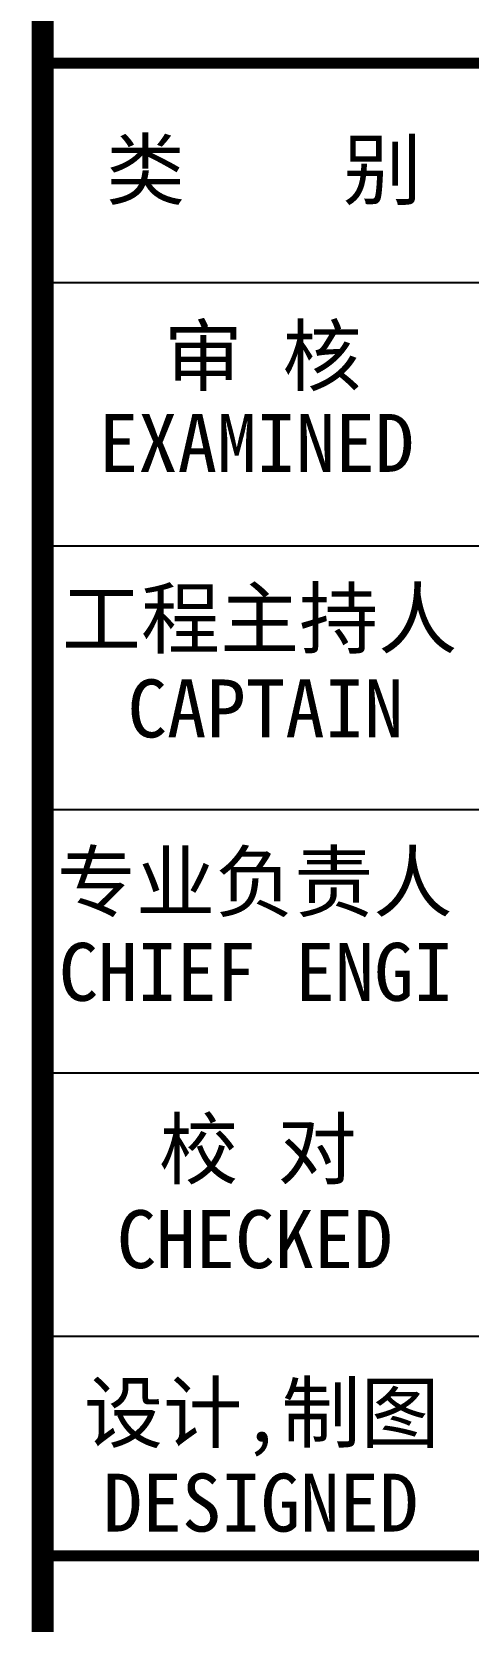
# Model space of a CAD drawing. Extents: x 32461 to 372567, y -698896 to 182569.
# Drawn here: x 175135 to 178104, y -26938 to -16122 of the extents above; entities that cross this region are included whole.
import ezdxf

# ---------------------------------------------------------------- set-up
doc = ezdxf.new("R2010")
doc.units = 0
doc.header["$LTSCALE"] = 1000
doc.header["$MEASUREMENT"] = 0
doc.layers.add('图框', color=4, linetype='CONTINUOUS')
doc.styles.add('STYLE-黑体', font='simhei.ttf')

msp = doc.modelspace()

# ---------------------------------------------------------------- linework, layer by layer
at = {"layer": '图框', "color": 0}
for p, q in [((175209.2, -17828), (184223.1, -17828)), ((175209.2, -17828), (184223.1, -17828)), ((175209.2, -19620.8), (184223.1, -19620.8)), ((175209.2, -21413.6), (184223.1, -21413.6)), ((175209.2, -23206.4), (184223.1, -23206.4)), ((175209.2, -24999.2), (184223.1, -24999.2))]:
    msp.add_line(p, q, dxfattribs=at)
at = {"layer": '图框', "color": 4, "const_width": 147.9}
msp.add_lwpolyline([(175209.2, -3206.8), (184223.1, -3206.8), (184223.1, -63206.8), (175209.2, -63206.8)], close=True, dxfattribs=at)
at = {"layer": '图框', "color": 0, "const_width": 75}
msp.add_lwpolyline([(175209.2, -16334), (184223.1, -16334), (184223.1, -31572.8), (175209.2, -31572.8)], close=True, dxfattribs=at)
msp.add_lwpolyline([(175209.2, -26493.2), (184223.1, -26493.2)], dxfattribs=at)

# ---------------------------------------------------------------- texts
at = {"layer": '图框', "color": 0, "style": 'STYLE-黑体'}
for s, p in [('类    别 ', (175640.1, -17256.7)), ('审 核', (176034.2, -18523.8)), ('EXAMINED ', (175590.7, -19116.2)), ('工程主持人', (175340.3, -20310.7)), ('CAPTAIN', (175786.5, -20923.3)), ('专业负责人', (175306.7, -22103.5)), ('CHIEF ENGI', (175318.3, -22716.1)), ('校 对', (176000.7, -23922.5)), ('CHECKED  ', (175712.9, -24535)), ('设计,制图', (175490.3, -25715.3)), ('DESIGNED ', (175619.3, -26327.8))]:
    msp.add_text(s, height=394.42, dxfattribs=at).set_placement(p)

doc.saveas('drawing.dxf')
